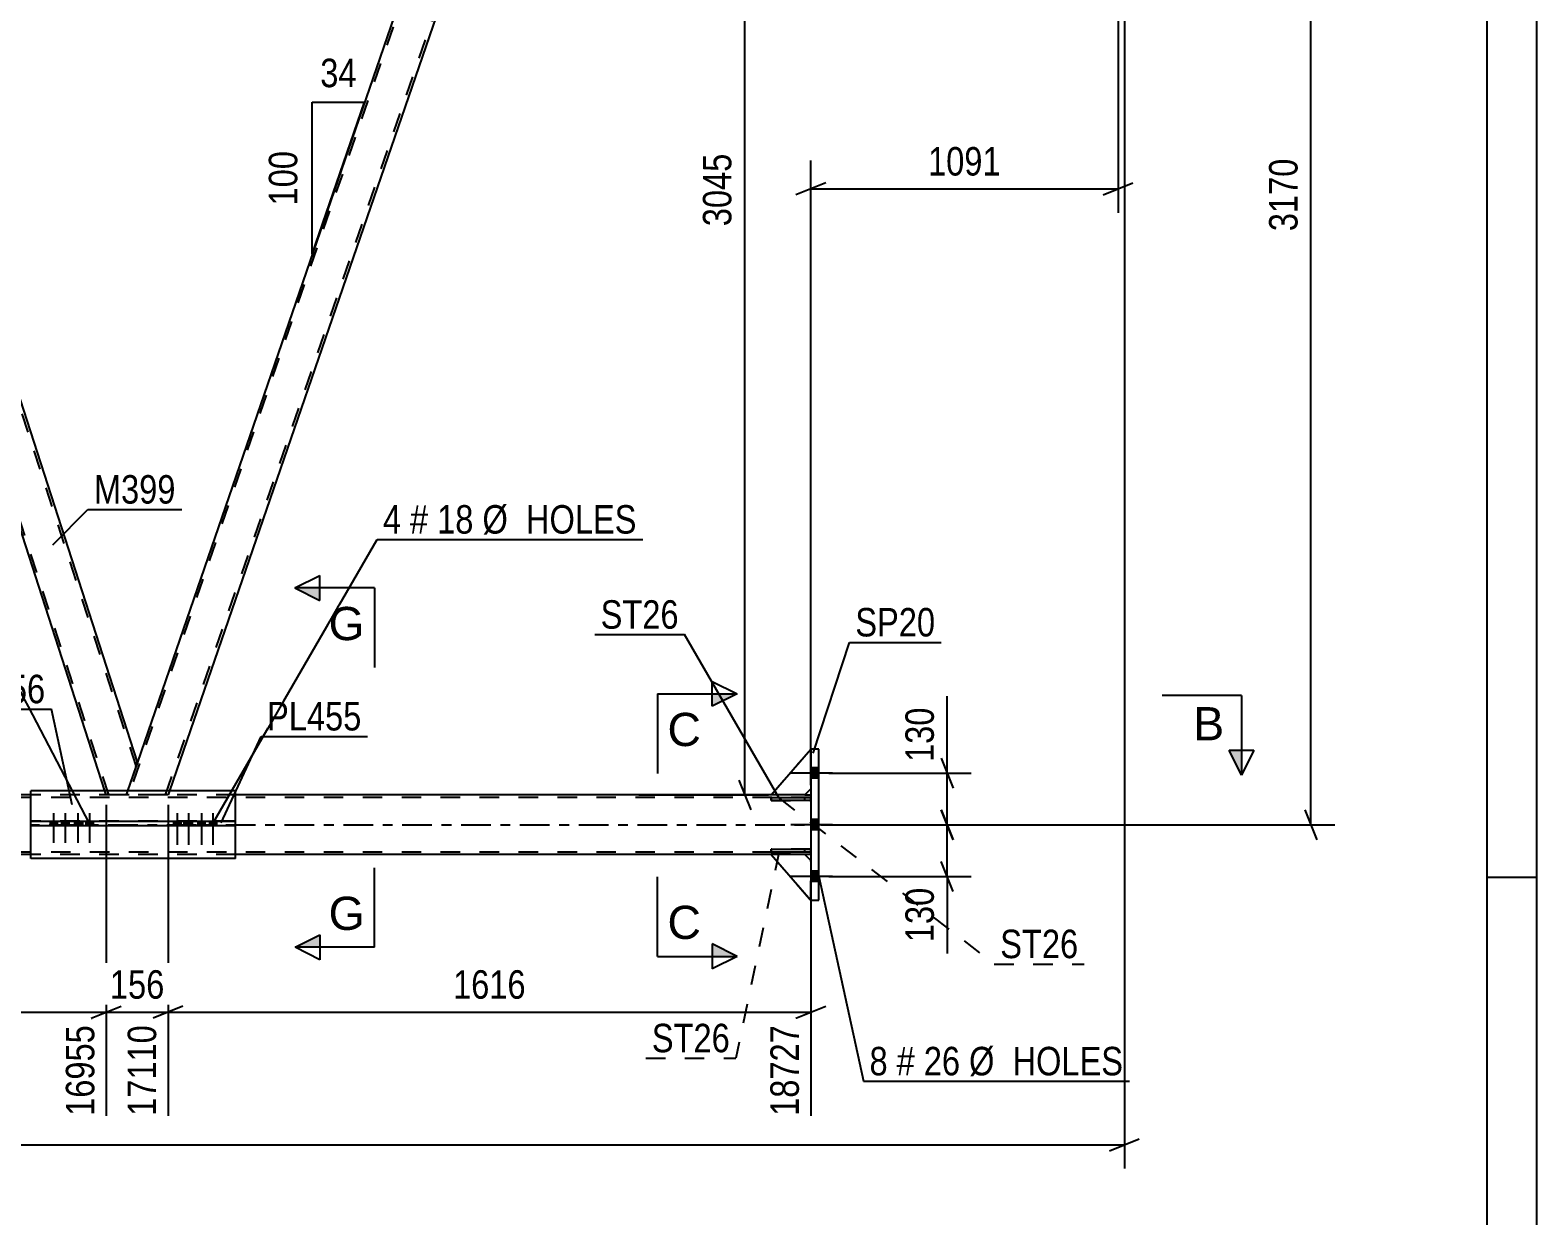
# Model space of a CAD drawing. Header units: millimetres. Extents: x -110 to 731, y -430 to 164.
# Drawn here: x 579.3 to 730.9, y -166.1 to -46.8 of the extents above; entities that cross this region are included whole.
import ezdxf

# ---------------------------------------------------------------- set-up
doc = ezdxf.new("R2010")
doc.units = ezdxf.units.MM
doc.linetypes.add('DXK_LINE_DOT2', pattern=[3.9198, 1.9599, -1.9599])
doc.linetypes.add('DXK_LINE_DOT3', pattern=[5.9187, 2.979, -0.9799, 0.9799, -0.9799])
doc.styles.add('Arial', font='ARIAL.TTF', dxfattribs={"height": 0.2})
doc.styles.add('Arial Narrow', font='ARIALN.TTF', dxfattribs={"height": 0.2})

# ---------------------------------------------------------------- blocks, each defined once
blk = doc.blocks.new('Unknown-570343290-53952')
at = {"color": 5, "linetype": 'Continuous'}
for p, q in [((730.87, -430.09), (730.87, 163.91)), ((725.87, -425.09), (725.87, 158.91)), ((730.87, -132.09), (725.87, -132.09))]:
    blk.add_line(p, q, dxfattribs=at)
blk = doc.blocks.new('Part-570343290-41736 - 41617')
at = {"color": 7, "linetype": 'DXK_LINE_DOT2'}
for p, q in [((657.82, -129.22), (653.82, -129.22)), ((653.82, -129.22), (653.82, -129.54)), ((653.82, -129.54), (657.82, -129.54)), ((657.22, -129.54), (657.22, -129.22)), ((657.82, -129.54), (657.82, -129.22))]:
    blk.add_line(p, q, dxfattribs=at)
blk = doc.blocks.new('Part-570343290-41629 - 41617')
at = {"color": 2, "linetype": 'Continuous'}
for p, q in [((550.34, -2.41), (548.99, -6.32)), ((590.07, -120.47), (551.93, -2.41)), ((586.81, -123.38), (548.99, -6.32)), ((589.91, -120.94), (589.07, -123.38)), ((590.07, -120.47), (589.91, -120.94))]:
    blk.add_line(p, q, dxfattribs=at)
at = {"color": 7, "linetype": 'DXK_LINE_DOT2'}
for p, q in [((550.48, -2), (550.34, -2.41)), ((551.79, -2), (550.48, -2)), ((589.94, -120.85), (551.54, -2)), ((551.93, -2.41), (551.79, -2)), ((587.19, -123.78), (549.12, -5.95)), ((589.91, -120.94), (590.05, -120.53)), ((586.94, -123.78), (586.81, -123.38)), ((588.93, -123.78), (586.94, -123.78)), ((589.07, -123.38), (588.93, -123.78))]:
    blk.add_line(p, q, dxfattribs=at)
blk = doc.blocks.new('Part-570343290-41630 - 41617')
at = {"color": 7, "linetype": 'DXK_LINE_DOT2'}
for p, q in [((631.11, -2), (589.18, -123.78)), ((592.91, -123.78), (634.83, -2)), ((630.71, -2.41), (630.86, -2)), ((630.86, -2), (635.09, -2)), ((635.09, -2), (634.95, -2.41)), ((590.07, -120.47), (588.93, -123.78)), ((593.16, -123.78), (588.93, -123.78)), ((593.3, -123.38), (593.16, -123.78))]:
    blk.add_line(p, q, dxfattribs=at)
at = {"color": 2, "linetype": 'Continuous'}
for p, q in [((630.71, -2.41), (590.07, -120.47)), ((634.95, -2.41), (593.3, -123.38))]:
    blk.add_line(p, q, dxfattribs=at)
blk = doc.blocks.new('Part-570343290-41633 - 41617')
at = {"color": 7, "linetype": 'DXK_LINE_DOT2'}
for p, q in [((657.82, -124.02), (-46.17, -124.02)), ((599.96, -123.78), (579.37, -123.78)), ((657.22, -123.78), (653.82, -123.78)), ((657.82, -123.78), (657.82, -129.78)), ((657.82, -129.54), (-46.17, -129.54)), ((599.96, -129.78), (579.37, -129.78)), ((657.22, -129.78), (653.82, -129.78))]:
    blk.add_line(p, q, dxfattribs=at)
at = {"color": 2, "linetype": 'Continuous'}
for p, q in [((579.37, -123.78), (516.86, -123.78)), ((653.82, -123.78), (599.96, -123.78)), ((657.22, -123.78), (657.82, -123.78)), ((579.37, -129.78), (516.86, -129.78)), ((653.82, -129.78), (599.96, -129.78)), ((657.82, -129.78), (657.22, -129.78))]:
    blk.add_line(p, q, dxfattribs=at)
at = {"color": 7, "linetype": 'DXK_LINE_DOT3'}
blk.add_line((-46.17, -126.78), (657.82, -126.78), dxfattribs=at)
blk = doc.blocks.new('Bolt-570343290-41764 - 41617')
at = {"linetype": 'Continuous'}
for points in [[(657.82, -121.06), (657.82, -122.1), (658.62, -122.1), (658.62, -121.06)], [(657.82, -121.06), (657.82, -122.1), (658.62, -122.1), (658.62, -121.06)], [(657.82, -121.06), (657.82, -122.1), (658.62, -122.1), (658.62, -121.06)], [(657.82, -126.26), (657.82, -127.3), (658.62, -127.3), (658.62, -126.26)], [(657.82, -126.26), (657.82, -127.3), (658.62, -127.3), (658.62, -126.26)], [(657.82, -131.46), (657.82, -132.5), (658.62, -132.5), (658.62, -131.46)], [(657.82, -131.46), (657.82, -132.5), (658.62, -132.5), (658.62, -131.46)], [(657.82, -131.46), (657.82, -132.5), (658.62, -132.5), (658.62, -131.46)]]:
    blk.add_hatch(color=1, dxfattribs=at).paths.add_polyline_path(points)
at = {"color": 1, "linetype": 'Continuous'}
for p, q in [((658.62, -121.06), (657.82, -121.06)), ((658.62, -121.06), (657.82, -121.06)), ((658.62, -121.06), (657.82, -121.06)), ((660.02, -121.58), (655.82, -121.58)), ((660.02, -121.58), (655.82, -121.58)), ((660.02, -121.58), (655.82, -121.58)), ((658.62, -122.1), (657.82, -122.1)), ((658.62, -122.1), (657.82, -122.1)), ((658.62, -122.1), (657.82, -122.1)), ((660.02, -126.78), (655.82, -126.78)), ((660.02, -126.78), (655.82, -126.78)), ((658.62, -126.26), (657.82, -126.26)), ((658.62, -126.26), (657.82, -126.26)), ((658.62, -127.3), (657.82, -127.3)), ((658.62, -127.3), (657.82, -127.3)), ((658.62, -131.46), (657.82, -131.46)), ((658.62, -131.46), (657.82, -131.46)), ((658.62, -131.46), (657.82, -131.46)), ((660.02, -131.98), (655.82, -131.98)), ((660.02, -131.98), (655.82, -131.98)), ((660.02, -131.98), (655.82, -131.98)), ((658.62, -132.5), (657.82, -132.5)), ((658.62, -132.5), (657.82, -132.5)), ((658.62, -132.5), (657.82, -132.5))]:
    blk.add_line(p, q, dxfattribs=at)
blk = doc.blocks.new('Part-570343290-41637 - 41617')
at = {"color": 2, "linetype": 'Continuous'}
for p, q in [((658.62, -119.18), (657.82, -119.18)), ((657.82, -119.18), (657.82, -134.38)), ((658.62, -134.38), (658.62, -119.18)), ((657.82, -134.38), (658.62, -134.38))]:
    blk.add_line(p, q, dxfattribs=at)
blk = doc.blocks.new('Part-570343290-41760 - 41617')
at = {"color": 2, "linetype": 'Continuous'}
for p, q in [((579.37, -126.41), (579.37, -126.41)), ((579.37, -126.41), (584.56, -126.41)), ((579.37, -126.89), (579.37, -126.41)), ((584.56, -126.89), (579.37, -126.89)), ((584.56, -126.41), (594.76, -126.41)), ((584.56, -126.41), (584.56, -126.89)), ((599.96, -126.89), (584.56, -126.89)), ((594.76, -126.89), (584.56, -126.89)), ((594.76, -126.41), (599.96, -126.41)), ((594.76, -126.41), (594.76, -126.89)), ((599.96, -126.89), (594.76, -126.89)), ((599.96, -126.41), (599.96, -126.41)), ((599.96, -126.89), (599.96, -126.41))]:
    blk.add_line(p, q, dxfattribs=at)
at = {"color": 7, "linetype": 'DXK_LINE_DOT2'}
for p, q in [((599.96, -126.41), (579.37, -126.41)), ((579.37, -126.89), (579.37, -126.89)), ((584.56, -126.89), (579.37, -126.89)), ((599.96, -126.89), (599.96, -126.89))]:
    blk.add_line(p, q, dxfattribs=at)
blk = doc.blocks.new('Part-570343290-41701 - 41617')
at = {"color": 2, "linetype": 'Continuous'}
for p, q in [((599.96, -123.38), (579.37, -123.38)), ((579.37, -126.41), (579.37, -123.38)), ((599.96, -126.41), (599.96, -123.38)), ((579.37, -130.18), (579.37, -126.89)), ((599.96, -130.18), (599.96, -126.89)), ((599.96, -130.18), (579.37, -130.18))]:
    blk.add_line(p, q, dxfattribs=at)
at = {"color": 7, "linetype": 'DXK_LINE_DOT2'}
for p, q in [((579.37, -126.89), (579.37, -126.41)), ((599.96, -126.89), (599.96, -126.41))]:
    blk.add_line(p, q, dxfattribs=at)
blk = doc.blocks.new('Bolt-570343290-41830 - 41617')
at = {"linetype": 'Continuous'}
for points in [[(594.43, -126.41), (593.71, -126.41), (593.71, -126.89), (594.43, -126.89)], [(595.59, -126.41), (594.87, -126.41), (594.87, -126.89), (595.59, -126.89)], [(596.87, -126.41), (596.15, -126.41), (596.15, -126.89), (596.87, -126.89)], [(598.04, -126.41), (597.32, -126.41), (597.32, -126.89), (598.04, -126.89)]]:
    blk.add_hatch(color=1, dxfattribs=at).paths.add_polyline_path(points)
at = {"color": 1, "linetype": 'Continuous'}
for p, q in [((594.07, -125.61), (594.07, -128.81)), ((595.23, -125.61), (595.23, -128.81)), ((596.51, -125.61), (596.51, -128.81)), ((597.68, -125.61), (597.68, -128.81)), ((593.71, -126.41), (593.71, -126.89)), ((594.43, -126.41), (594.43, -126.89)), ((594.87, -126.41), (594.87, -126.89)), ((595.59, -126.41), (595.59, -126.89)), ((596.15, -126.41), (596.15, -126.89)), ((596.87, -126.41), (596.87, -126.89)), ((597.32, -126.41), (597.32, -126.89)), ((598.04, -126.41), (598.04, -126.89))]:
    blk.add_line(p, q, dxfattribs=at)
blk = doc.blocks.new('Part-570343290-41734 - 41617')
at = {"color": 2, "linetype": 'Continuous'}
for p, q in [((653.82, -129.54), (653.82, -129.22)), ((653.82, -129.22), (657.82, -129.22)), ((657.82, -129.54), (653.82, -129.54)), ((657.82, -129.22), (657.82, -129.54))]:
    blk.add_line(p, q, dxfattribs=at)
at = {"color": 7, "linetype": 'DXK_LINE_DOT2'}
blk.add_line((657.22, -129.54), (657.22, -129.22), dxfattribs=at)
blk = doc.blocks.new('Part-570343290-41735 - 41617')
at = {"color": 2, "linetype": 'Continuous'}
for p, q in [((653.82, -124.34), (653.82, -124.02)), ((653.82, -124.02), (657.82, -124.02)), ((657.82, -124.02), (657.82, -124.34)), ((657.82, -124.34), (653.82, -124.34))]:
    blk.add_line(p, q, dxfattribs=at)
at = {"color": 7, "linetype": 'DXK_LINE_DOT2'}
blk.add_line((657.22, -124.34), (657.22, -124.02), dxfattribs=at)
blk = doc.blocks.new('Part-570343290-41737 - 41617')
at = {"color": 7, "linetype": 'DXK_LINE_DOT2'}
for p, q in [((657.82, -124.02), (653.82, -124.02)), ((653.82, -124.02), (653.82, -124.34)), ((657.22, -124.34), (657.22, -124.02)), ((657.82, -124.34), (657.82, -124.02)), ((653.82, -124.34), (657.82, -124.34))]:
    blk.add_line(p, q, dxfattribs=at)
blk = doc.blocks.new('Part-570343290-41738 - 41617')
at = {"color": 2, "linetype": 'Continuous'}
for p, q in [((657.22, -129.78), (653.82, -129.78)), ((653.82, -129.78), (657.82, -134.38)), ((657.82, -130.38), (657.22, -129.78))]:
    blk.add_line(p, q, dxfattribs=at)
at = {"color": 7, "linetype": 'DXK_LINE_DOT2'}
blk.add_line((657.82, -134.38), (657.82, -130.38), dxfattribs=at)
blk = doc.blocks.new('Part-570343290-41739 - 41617')
at = {"color": 7, "linetype": 'DXK_LINE_DOT2'}
for p, q in [((657.22, -129.78), (653.82, -129.78)), ((653.82, -129.78), (657.82, -134.38)), ((657.82, -130.38), (657.22, -129.78)), ((657.82, -134.38), (657.82, -130.38))]:
    blk.add_line(p, q, dxfattribs=at)
blk = doc.blocks.new('Part-570343290-41740 - 41617')
at = {"color": 2, "linetype": 'Continuous'}
for p, q in [((653.82, -123.78), (657.82, -119.18)), ((657.22, -123.78), (653.82, -123.78)), ((657.82, -123.18), (657.22, -123.78))]:
    blk.add_line(p, q, dxfattribs=at)
at = {"color": 7, "linetype": 'DXK_LINE_DOT2'}
blk.add_line((657.82, -119.18), (657.82, -123.18), dxfattribs=at)
blk = doc.blocks.new('Part-570343290-41741 - 41617')
at = {"color": 7, "linetype": 'DXK_LINE_DOT2'}
for p, q in [((653.82, -123.78), (657.82, -119.18)), ((657.82, -119.18), (657.82, -123.18)), ((657.22, -123.78), (653.82, -123.78)), ((657.82, -123.18), (657.22, -123.78))]:
    blk.add_line(p, q, dxfattribs=at)
blk = doc.blocks.new('Bolt-570343290-41829 - 41617')
at = {"linetype": 'Continuous'}
for points in [[(582.01, -126.41), (581.29, -126.41), (581.29, -126.89), (582.01, -126.89)], [(583.17, -126.41), (582.45, -126.41), (582.45, -126.89), (583.17, -126.89)], [(584.45, -126.41), (583.73, -126.41), (583.73, -126.89), (584.45, -126.89)], [(585.62, -126.41), (584.9, -126.41), (584.9, -126.89), (585.62, -126.89)]]:
    blk.add_hatch(color=1, dxfattribs=at).paths.add_polyline_path(points)
at = {"color": 1, "linetype": 'Continuous'}
for p, q in [((581.65, -125.61), (581.65, -128.61)), ((582.81, -125.61), (582.81, -128.61)), ((584.09, -125.61), (584.09, -128.61)), ((585.26, -125.61), (585.26, -128.61)), ((581.29, -126.41), (581.29, -126.89)), ((582.01, -126.41), (582.01, -126.89)), ((582.45, -126.41), (582.45, -126.89)), ((583.17, -126.41), (583.17, -126.89)), ((583.73, -126.41), (583.73, -126.89)), ((584.45, -126.41), (584.45, -126.89)), ((584.9, -126.41), (584.9, -126.89)), ((585.62, -126.41), (585.62, -126.89))]:
    blk.add_line(p, q, dxfattribs=at)
blk = doc.blocks.new('AngleDimension-570343290-62259 - 41617')
at = {"color": 7, "linetype": 'Continuous'}
for p, q in [((607.66, -54.06), (612.93, -54.06)), ((607.66, -69.38), (612.93, -54.06)), ((607.66, -69.38), (607.66, -54.06)), ((610.5, -61.12), (612.93, -54.06))]:
    blk.add_line(p, q, dxfattribs=at)
at = {"color": 0}
for points in [[(612.72, -53.16), (612.72, -48.96), (607.87, -48.96), (607.87, -53.16)], [(606.76, -58.38), (602.56, -58.38), (602.56, -65.06), (606.76, -65.06)]]:
    blk.add_wipeout(points, dxfattribs=at)
at = {"color": 3, "style": 'Arial Narrow'}
blk.add_text('34', height=2.863, dxfattribs=at).set_placement((608.47, -52.56))
blk.add_text('100', height=2.863, rotation=90.0002, dxfattribs=at).set_placement((606.16, -64.46))
blk = doc.blocks.new('StraightDimension-570343290-61985 - 41617')
at = {"color": 7, "linetype": 'Continuous'}
for p, q in [((670.95, -125.28), (672.15, -128.28)), ((659.62, -126.78), (673.95, -126.78)), ((671.55, -131.98), (671.55, -126.78)), ((672.15, -133.48), (670.95, -130.48)), ((659.62, -131.98), (673.95, -131.98))]:
    blk.add_line(p, q, dxfattribs=at)
at = {"color": 0}
blk.add_wipeout([(670.8, -132.51), (666.6, -132.51), (666.6, -139.19), (670.8, -139.19)], dxfattribs=at)
at = {"color": 7, "linetype": 'Continuous'}
blk.add_line((671.55, -131.98), (671.55, -139.72), dxfattribs=at)
blk.add_line((671.55, -131.98), (671.55, -139.72), dxfattribs=at)
at = {"color": 3, "style": 'Arial Narrow'}
blk.add_text('130', height=2.863, rotation=90.0002, dxfattribs=at).set_placement((670.2, -138.59))
blk = doc.blocks.new('StraightDimension-570343290-62034 - 41617')
at = {"color": 7, "linetype": 'Continuous'}
for p, q in [((689.73, 0), (710.54, 0)), ((708.74, -1.5), (707.54, 1.5)), ((708.14, -126.78), (708.14, 0)), ((707.54, -125.28), (708.74, -128.28)), ((658.82, -126.78), (710.54, -126.78))]:
    blk.add_line(p, q, dxfattribs=at)
at = {"color": 0}
blk.add_wipeout([(707.39, -59.14), (703.19, -59.14), (703.19, -67.65), (707.39, -67.65)], dxfattribs=at)
at = {"color": 3, "style": 'Arial Narrow'}
blk.add_text('3170', height=2.863, rotation=90.0002, dxfattribs=at).set_placement((706.79, -67.05))
blk = doc.blocks.new('StraightDimension-570343290-61984 - 41617')
at = {"color": 7, "linetype": 'Continuous'}
for p, q in [((670.95, -120.08), (672.15, -123.08)), ((659.62, -121.58), (673.95, -121.58)), ((671.55, -126.78), (671.55, -121.58)), ((672.15, -128.28), (670.95, -125.28)), ((659.62, -126.78), (673.95, -126.78))]:
    blk.add_line(p, q, dxfattribs=at)
at = {"color": 0}
blk.add_wipeout([(670.8, -114.37), (666.6, -114.37), (666.6, -121.06), (670.8, -121.06)], dxfattribs=at)
at = {"color": 7, "linetype": 'Continuous'}
blk.add_line((671.55, -121.58), (671.55, -113.85), dxfattribs=at)
blk.add_line((671.55, -121.58), (671.55, -113.85), dxfattribs=at)
at = {"color": 3, "style": 'Arial Narrow'}
blk.add_text('130', height=2.863, rotation=90.0002, dxfattribs=at).set_placement((670.2, -120.46))
blk = doc.blocks.new('StraightDimension-570343290-62042 - 41617')
at = {"color": 7, "linetype": 'Continuous'}
for p, q in [((688.73, -3), (688.73, -65.2)), ((657.82, -122.78), (657.82, -59.95)), ((659.32, -62.2), (656.32, -63.4)), ((657.82, -62.8), (688.73, -62.8)), ((687.23, -63.4), (690.23, -62.2))]:
    blk.add_line(p, q, dxfattribs=at)
at = {"color": 0}
blk.add_wipeout([(677.53, -62.05), (677.53, -57.85), (669.02, -57.85), (669.02, -62.05)], dxfattribs=at)
at = {"color": 3, "style": 'Arial Narrow'}
blk.add_text('1091', height=2.863, dxfattribs=at).set_placement((669.62, -61.45))
blk = doc.blocks.new('StraightDimension-570343290-65287 - 41617')
at = {"color": 7, "linetype": 'Continuous'}
for p, q in [((508.55, -124.78), (508.55, -156.07)), ((586.94, -124.78), (586.94, -156.07)), ((510.05, -145.03), (507.05, -146.23)), ((585.44, -146.23), (588.44, -145.03)), ((508.55, -145.63), (586.94, -145.63))]:
    blk.add_line(p, q, dxfattribs=at)
at = {"color": 0}
blk.add_wipeout([(552, -144.88), (552, -140.68), (543.49, -140.68), (543.49, -144.88)], dxfattribs=at)
at = {"color": 0, "linetype": 'Continuous'}
blk.add_wipeout([(586.34, -146.33), (582.14, -146.33), (582.14, -156.67), (586.34, -156.67)], dxfattribs=at)
at = {"color": 3, "style": 'Arial Narrow'}
blk.add_text('1960', height=2.863, dxfattribs=at).set_placement((544.09, -144.28))
at = {"color": 3, "linetype": 'Continuous', "style": 'Arial Narrow'}
blk.add_text('16955', height=2.863, rotation=90.0002, dxfattribs=at).set_placement((585.74, -156.07))
blk = doc.blocks.new('StraightDimension-570343290-65285 - 41617')
at = {"color": 7, "linetype": 'Continuous'}
for p, q in [((593.16, -124.78), (593.16, -156.07)), ((657.82, -130.78), (657.82, -156.07)), ((594.66, -145.03), (591.66, -146.23)), ((656.32, -146.23), (659.32, -145.03)), ((593.16, -145.63), (657.82, -145.63))]:
    blk.add_line(p, q, dxfattribs=at)
at = {"color": 0}
blk.add_wipeout([(629.75, -144.88), (629.75, -140.68), (621.23, -140.68), (621.23, -144.88)], dxfattribs=at)
at = {"color": 0, "linetype": 'Continuous'}
blk.add_wipeout([(657.22, -146.33), (653.02, -146.33), (653.02, -156.67), (657.22, -156.67)], dxfattribs=at)
at = {"color": 3, "style": 'Arial Narrow'}
blk.add_text('1616', height=2.863, dxfattribs=at).set_placement((621.83, -144.28))
at = {"color": 3, "linetype": 'Continuous', "style": 'Arial Narrow'}
blk.add_text('18727', height=2.863, rotation=90.0002, dxfattribs=at).set_placement((656.62, -156.07))
blk = doc.blocks.new('StraightDimension-570343290-62051 - 41617')
at = {"color": 7, "linetype": 'Continuous'}
for p, q in [((651.78, -3.5), (650.58, -0.5)), ((650.2, -2), (653.58, -2)), ((651.18, -123.78), (651.18, -2)), ((650.58, -122.28), (651.78, -125.28)), ((640.52, -123.78), (653.58, -123.78))]:
    blk.add_line(p, q, dxfattribs=at)
at = {"color": 0}
blk.add_wipeout([(650.43, -58.64), (646.23, -58.64), (646.23, -67.15), (650.43, -67.15)], dxfattribs=at)
at = {"color": 3, "style": 'Arial Narrow'}
blk.add_text('3045', height=2.863, rotation=90.0002, dxfattribs=at).set_placement((649.83, -66.55))
blk = doc.blocks.new('StraightDimension-570343290-62275 - 41617')
at = {"color": 7, "linetype": 'Continuous'}
for p, q in [((689.37, -7.5), (689.37, -161.38)), ((-55.67, -158.98), (689.37, -158.98)), ((687.87, -159.58), (690.87, -158.38))]:
    blk.add_line(p, q, dxfattribs=at)
blk = doc.blocks.new('StraightDimension-570343290-65286 - 41617')
at = {"color": 7, "linetype": 'Continuous'}
for p, q in [((586.94, -124.78), (586.94, -156.07)), ((593.16, -124.78), (593.16, -156.07)), ((585.44, -146.23), (588.44, -145.03)), ((594.66, -145.03), (591.66, -146.23)), ((586.94, -145.63), (593.16, -145.63))]:
    blk.add_line(p, q, dxfattribs=at)
at = {"color": 0}
blk.add_wipeout([(593.39, -144.88), (593.39, -140.68), (586.71, -140.68), (586.71, -144.88)], dxfattribs=at)
at = {"color": 0, "linetype": 'Continuous'}
blk.add_wipeout([(592.56, -146.33), (588.36, -146.33), (588.36, -156.67), (592.56, -156.67)], dxfattribs=at)
at = {"color": 3, "style": 'Arial Narrow'}
blk.add_text('156', height=2.863, dxfattribs=at).set_placement((587.31, -144.28))
at = {"color": 3, "linetype": 'Continuous', "style": 'Arial Narrow'}
blk.add_text('17110', height=2.863, rotation=90.0002, dxfattribs=at).set_placement((591.96, -156.07))
blk = doc.blocks.new('SectionMark-570343290-82665 - 41617')
at = {"linetype": 'Continuous'}
for points in [[(647.9, -114.86), (647.9, -113.61), (650.4, -113.61)], [(647.9, -140.02), (647.9, -138.77), (650.4, -140.02)]]:
    blk.add_hatch(color=6, dxfattribs=at).paths.add_polyline_path(points)
at = {"color": 6, "linetype": 'Continuous'}
for p, q in [((642.4, -113.61), (642.4, -121.61)), ((642.4, -113.61), (650.4, -113.61)), ((647.9, -114.86), (647.9, -112.36)), ((647.9, -112.36), (650.4, -113.61)), ((650.4, -113.61), (647.9, -114.86)), ((642.4, -140.02), (642.4, -132.02)), ((650.4, -140.02), (647.9, -138.77)), ((647.9, -138.77), (647.9, -141.27)), ((642.4, -140.02), (650.4, -140.02)), ((650.4, -140.02), (647.9, -141.27))]:
    blk.add_line(p, q, dxfattribs=at)
at = {"color": 0, "linetype": 'Continuous'}
for points in [[(646.77, -118.86), (646.77, -115.36), (643.4, -115.36), (643.4, -118.86)], [(646.77, -138.27), (646.77, -134.77), (643.4, -134.77), (643.4, -138.27)]]:
    blk.add_wipeout(points, dxfattribs=at)
at = {"color": 3, "linetype": 'Continuous', "style": 'Arial'}
for p in [(643.4, -118.86), (643.4, -138.27)]:
    blk.add_text('C', height=3.34, dxfattribs=at).set_placement(p)
blk = doc.blocks.new('Mark-570343290-58127 - 41617')
at = {"color": 0}
blk.add_wipeout([(612.62, -117.29), (612.62, -114.29), (603.12, -114.29), (603.12, -117.29)], dxfattribs=at)
blk.add_wipeout([(612.62, -117.29), (612.62, -114.29), (603.12, -114.29), (603.12, -117.29)], dxfattribs=at)
at = {"color": 30, "linetype": 'Continuous'}
for p, q in [((598.5, -126.6), (602.52, -117.89)), ((602.52, -117.89), (613.22, -117.89))]:
    blk.add_line(p, q, dxfattribs=at)
at = {"color": 3, "style": 'Arial Narrow'}
blk.add_text('PL455', height=2.863, dxfattribs=at).set_placement((603.12, -117.29))
blk = doc.blocks.new('Mark-570343290-57642 - 41617')
at = {"color": 0}
blk.add_wipeout([(593.93, -94.46), (593.93, -91.46), (585.7, -91.46), (585.7, -94.46)], dxfattribs=at)
blk.add_wipeout([(593.93, -94.46), (593.93, -91.46), (585.7, -91.46), (585.7, -94.46)], dxfattribs=at)
at = {"color": 30, "linetype": 'Continuous'}
for p, q in [((581.57, -98.6), (585.1, -95.06)), ((585.1, -95.06), (594.53, -95.06))]:
    blk.add_line(p, q, dxfattribs=at)
at = {"color": 3, "style": 'Arial Narrow'}
blk.add_text('M399', height=2.863, dxfattribs=at).set_placement((585.7, -94.46))
blk = doc.blocks.new('SectionMark-570343290-88075 - 41617')
at = {"linetype": 'Continuous'}
for points in [[(608.43, -102.95), (608.43, -104.2), (605.93, -102.95)], [(608.44, -137.86), (608.44, -139.11), (605.94, -139.11)]]:
    blk.add_hatch(color=6, dxfattribs=at).paths.add_polyline_path(points)
at = {"color": 6, "linetype": 'Continuous'}
for p, q in [((605.93, -102.95), (608.43, -101.7)), ((613.93, -102.95), (605.93, -102.95)), ((605.93, -102.95), (608.43, -104.2)), ((608.43, -104.2), (608.43, -101.7)), ((613.93, -102.95), (613.93, -110.95)), ((613.94, -139.11), (613.94, -131.11)), ((605.94, -139.11), (608.44, -137.86)), ((608.44, -137.86), (608.44, -140.36)), ((613.94, -139.11), (605.94, -139.11)), ((608.44, -140.36), (605.94, -139.11))]:
    blk.add_line(p, q, dxfattribs=at)
at = {"color": 0, "linetype": 'Continuous'}
for points in [[(612.93, -108.2), (612.93, -104.7), (609.3, -104.7), (609.3, -108.2)], [(612.94, -137.36), (612.94, -133.86), (609.31, -133.86), (609.31, -137.36)]]:
    blk.add_wipeout(points, dxfattribs=at)
at = {"color": 3, "linetype": 'Continuous', "style": 'Arial'}
for p in [(609.3, -108.2), (609.31, -137.36)]:
    blk.add_text('G', height=3.34, rotation=0.0057, dxfattribs=at).set_placement(p)
blk = doc.blocks.new('Mark-570343290-88229 - 41617')
at = {"color": 0}
blk.add_wipeout([(684.74, -140.2), (684.74, -137.2), (676.88, -137.2), (676.88, -140.2)], dxfattribs=at)
blk.add_wipeout([(684.74, -140.2), (684.74, -137.2), (676.88, -137.2), (676.88, -140.2)], dxfattribs=at)
at = {"color": 30, "linetype": 'DXK_LINE_DOT2'}
for p, q in [((654.63, -124.1), (676.28, -140.8)), ((676.28, -140.8), (685.34, -140.8))]:
    blk.add_line(p, q, dxfattribs=at)
at = {"color": 3, "style": 'Arial Narrow'}
blk.add_text('ST26', height=2.863, dxfattribs=at).set_placement((676.88, -140.2))
blk = doc.blocks.new('Mark-570343290-58124 - 41617')
at = {"color": 0}
blk.add_wipeout([(580.82, -114.55), (580.82, -111.55), (571.31, -111.55), (571.31, -114.55)], dxfattribs=at)
blk.add_wipeout([(580.82, -114.55), (580.82, -111.55), (571.31, -111.55), (571.31, -114.55)], dxfattribs=at)
at = {"color": 30, "linetype": 'Continuous'}
for p in [(570.71, -115.15), (583.5, -124.76)]:
    blk.add_line(p, (581.42, -115.15), dxfattribs=at)
at = {"color": 3, "style": 'Arial Narrow'}
blk.add_text('PL456', height=2.863, dxfattribs=at).set_placement((571.31, -114.55))
blk = doc.blocks.new('Mark-570343290-58134 - 41617')
at = {"color": 0}
blk.add_wipeout([(670.34, -107.83), (670.34, -104.83), (662.3, -104.83), (662.3, -107.83)], dxfattribs=at)
blk.add_wipeout([(670.34, -107.83), (670.34, -104.83), (662.3, -104.83), (662.3, -107.83)], dxfattribs=at)
at = {"color": 30, "linetype": 'Continuous'}
for p, q in [((658.07, -119.59), (661.7, -108.43)), ((661.7, -108.43), (670.94, -108.43))]:
    blk.add_line(p, q, dxfattribs=at)
at = {"color": 3, "style": 'Arial Narrow'}
blk.add_text('SP20', height=2.863, dxfattribs=at).set_placement((662.3, -107.83))
blk = doc.blocks.new('SectionMark-570343290-77575 - 41617')
at = {"linetype": 'Continuous'}
blk.add_hatch(color=6, dxfattribs=at).paths.add_polyline_path([(699.91, -119.28), (701.16, -119.28), (701.16, -121.78)])
at = {"color": 6, "linetype": 'Continuous'}
for p, q in [((701.16, -113.78), (693.16, -113.78)), ((701.16, -113.78), (701.16, -121.78)), ((699.91, -119.28), (702.41, -119.28)), ((701.16, -121.78), (699.91, -119.28)), ((702.41, -119.28), (701.16, -121.78))]:
    blk.add_line(p, q, dxfattribs=at)
at = {"color": 0, "linetype": 'Continuous'}
blk.add_wipeout([(699.41, -118.28), (699.41, -114.78), (696.3, -114.78), (696.3, -118.28)], dxfattribs=at)
at = {"color": 3, "linetype": 'Continuous', "style": 'Arial'}
blk.add_text('B', height=3.34, dxfattribs=at).set_placement((696.3, -118.28))
blk = doc.blocks.new('Mark-570343290-88223 - 41617')
at = {"color": 0}
blk.add_wipeout([(644.53, -107.05), (644.53, -104.05), (636.68, -104.05), (636.68, -107.05)], dxfattribs=at)
blk.add_wipeout([(644.53, -107.05), (644.53, -104.05), (636.68, -104.05), (636.68, -107.05)], dxfattribs=at)
at = {"color": 30, "linetype": 'Continuous'}
for p in [(636.08, -107.65), (654.63, -124.1)]:
    blk.add_line(p, (645.13, -107.65), dxfattribs=at)
at = {"color": 3, "style": 'Arial Narrow'}
blk.add_text('ST26', height=2.863, dxfattribs=at).set_placement((636.68, -107.05))
blk = doc.blocks.new('Mark-570343290-88226 - 41617')
at = {"color": 0}
blk.add_wipeout([(649.69, -149.67), (649.69, -146.67), (641.83, -146.67), (641.83, -149.67)], dxfattribs=at)
blk.add_wipeout([(649.69, -149.67), (649.69, -146.67), (641.83, -146.67), (641.83, -149.67)], dxfattribs=at)
at = {"color": 30, "linetype": 'DXK_LINE_DOT2'}
for p in [(654.63, -129.47), (641.23, -150.27)]:
    blk.add_line(p, (650.29, -150.27), dxfattribs=at)
at = {"color": 3, "style": 'Arial Narrow'}
blk.add_text('ST26', height=2.863, dxfattribs=at).set_placement((641.83, -149.67))
blk = doc.blocks.new('Mark-570343290-88257 - 41617')
at = {"color": 0}
for points in [[(665.56, -151.99), (665.56, -148.99), (663.73, -148.99), (663.73, -151.99)], [(668.29, -151.99), (668.29, -148.99), (666.46, -148.99), (666.46, -151.99)], [(672.84, -151.99), (672.84, -148.99), (669.19, -148.99), (669.19, -151.99)], [(689.27, -151.99), (689.27, -148.99), (673.74, -148.99), (673.74, -151.99)]]:
    blk.add_wipeout(points, dxfattribs=at)
for points in [[(665.56, -151.99), (665.56, -148.99), (663.73, -148.99), (663.73, -151.99)], [(668.29, -151.99), (668.29, -148.99), (666.46, -148.99), (666.46, -151.99)], [(672.84, -151.99), (672.84, -148.99), (669.19, -148.99), (669.19, -151.99)], [(689.27, -151.99), (689.27, -148.99), (673.74, -148.99), (673.74, -151.99)]]:
    blk.add_wipeout(points, dxfattribs=at)
at = {"color": 7, "linetype": 'Continuous'}
for p, q in [((658.62, -131.98), (663.13, -152.59)), ((663.13, -152.59), (689.87, -152.59))]:
    blk.add_line(p, q, dxfattribs=at)
at = {"color": 3, "style": 'Arial Narrow'}
for s, height, p in [('8', 2.86, (663.73, -151.99)), ('#', 2.86, (666.46, -151.99)), ('26', 2.863, (669.19, -151.99)), ('Ø  HOLES', 2.863, (673.74, -151.99))]:
    blk.add_text(s, height=height, dxfattribs=at).set_placement(p)
blk = doc.blocks.new('Mark-570343290-88280 - 41617')
at = {"color": 0}
for points in [[(540.94, -87.74), (540.94, -84.74), (539.12, -84.74), (539.12, -87.74)], [(543.67, -87.74), (543.67, -84.74), (541.84, -84.74), (541.84, -87.74)], [(548.23, -87.74), (548.23, -84.74), (544.57, -84.74), (544.57, -87.74)], [(564.66, -87.74), (564.66, -84.74), (549.13, -84.74), (549.13, -87.74)]]:
    blk.add_wipeout(points, dxfattribs=at)
for points in [[(540.94, -87.74), (540.94, -84.74), (539.12, -84.74), (539.12, -87.74)], [(543.67, -87.74), (543.67, -84.74), (541.84, -84.74), (541.84, -87.74)], [(548.23, -87.74), (548.23, -84.74), (544.57, -84.74), (544.57, -87.74)], [(564.66, -87.74), (564.66, -84.74), (549.13, -84.74), (549.13, -87.74)]]:
    blk.add_wipeout(points, dxfattribs=at)
at = {"color": 7, "linetype": 'Continuous'}
for p in [(538.52, -88.34), (585.26, -126.65)]:
    blk.add_line(p, (565.26, -88.34), dxfattribs=at)
at = {"color": 3, "style": 'Arial Narrow'}
for s, height, p in [('4', 2.86, (539.12, -87.74)), ('18', 2.863, (544.57, -87.74)), ('Ø  HOLES', 2.863, (549.13, -87.74)), ('#', 2.86, (541.84, -87.74))]:
    blk.add_text(s, height=height, dxfattribs=at).set_placement(p)
blk = doc.blocks.new('Mark-570343290-88281 - 41617')
at = {"color": 0}
for points in [[(616.6, -97.48), (616.6, -94.48), (614.78, -94.48), (614.78, -97.48)], [(619.33, -97.48), (619.33, -94.48), (617.5, -94.48), (617.5, -97.48)], [(623.89, -97.48), (623.89, -94.48), (620.23, -94.48), (620.23, -97.48)], [(640.32, -97.48), (640.32, -94.48), (624.79, -94.48), (624.79, -97.48)]]:
    blk.add_wipeout(points, dxfattribs=at)
for points in [[(616.6, -97.48), (616.6, -94.48), (614.78, -94.48), (614.78, -97.48)], [(619.33, -97.48), (619.33, -94.48), (617.5, -94.48), (617.5, -97.48)], [(623.89, -97.48), (623.89, -94.48), (620.23, -94.48), (620.23, -97.48)], [(640.32, -97.48), (640.32, -94.48), (624.79, -94.48), (624.79, -97.48)]]:
    blk.add_wipeout(points, dxfattribs=at)
at = {"color": 7, "linetype": 'Continuous'}
for p, q in [((597.68, -126.65), (614.18, -98.08)), ((614.18, -98.08), (640.92, -98.08))]:
    blk.add_line(p, q, dxfattribs=at)
at = {"color": 3, "style": 'Arial Narrow'}
for s, height, p in [('4', 2.86, (614.78, -97.48)), ('#', 2.86, (617.5, -97.48)), ('18', 2.863, (620.23, -97.48)), ('Ø  HOLES', 2.863, (624.79, -97.48))]:
    blk.add_text(s, height=height, dxfattribs=at).set_placement(p)

msp = doc.modelspace()

# ---------------------------------------------------------------- block references
for name in ['Unknown-570343290-53952', 'Part-570343290-41629 - 41617', 'Part-570343290-41630 - 41617', 'Part-570343290-41740 - 41617', 'Part-570343290-41741 - 41617', 'Part-570343290-41637 - 41617', 'Bolt-570343290-41764 - 41617', 'Part-570343290-41633 - 41617', 'Part-570343290-41701 - 41617', 'Part-570343290-41735 - 41617', 'Part-570343290-41737 - 41617', 'Bolt-570343290-41829 - 41617', 'Bolt-570343290-41830 - 41617', 'Part-570343290-41760 - 41617', 'Part-570343290-41736 - 41617', 'Part-570343290-41734 - 41617', 'Part-570343290-41738 - 41617', 'Part-570343290-41739 - 41617']:
    msp.add_blockref(name, (0, 0))

# ---------------------------------------------------------------- next in the draw order: block references
for name in ['AngleDimension-570343290-62259 - 41617', 'StraightDimension-570343290-65287 - 41617', 'StraightDimension-570343290-61985 - 41617']:
    msp.add_blockref(name, (0, 0))

# ---------------------------------------------------------------- next in the draw order: block references
msp.add_blockref('StraightDimension-570343290-62034 - 41617', (0, 0))

# ---------------------------------------------------------------- next in the draw order: block references
msp.add_blockref('StraightDimension-570343290-61984 - 41617', (0, 0))

# ---------------------------------------------------------------- next in the draw order: block references
for name in ['StraightDimension-570343290-62042 - 41617', 'StraightDimension-570343290-65285 - 41617']:
    msp.add_blockref(name, (0, 0))

# ---------------------------------------------------------------- next in the draw order: block references
msp.add_blockref('StraightDimension-570343290-62051 - 41617', (0, 0))

# ---------------------------------------------------------------- next in the draw order: block references
msp.add_blockref('StraightDimension-570343290-62275 - 41617', (0, 0))

# ---------------------------------------------------------------- next in the draw order: block references
for name in ['Mark-570343290-57642 - 41617', 'Mark-570343290-58134 - 41617', 'Mark-570343290-58124 - 41617', 'SectionMark-570343290-82665 - 41617', 'Mark-570343290-58127 - 41617', 'Mark-570343290-88229 - 41617', 'StraightDimension-570343290-65286 - 41617']:
    msp.add_blockref(name, (0, 0))

# ---------------------------------------------------------------- next in the draw order: block references
for name in ['SectionMark-570343290-88075 - 41617', 'Mark-570343290-88226 - 41617', 'Mark-570343290-88257 - 41617']:
    msp.add_blockref(name, (0, 0))

# ---------------------------------------------------------------- next in the draw order: block references
msp.add_blockref('SectionMark-570343290-77575 - 41617', (0, 0))

# ---------------------------------------------------------------- next in the draw order: block references
for name in ['Mark-570343290-88280 - 41617', 'Mark-570343290-88223 - 41617']:
    msp.add_blockref(name, (0, 0))

# ---------------------------------------------------------------- next in the draw order: block references
msp.add_blockref('Mark-570343290-88281 - 41617', (0, 0))

doc.saveas('drawing.dxf')
